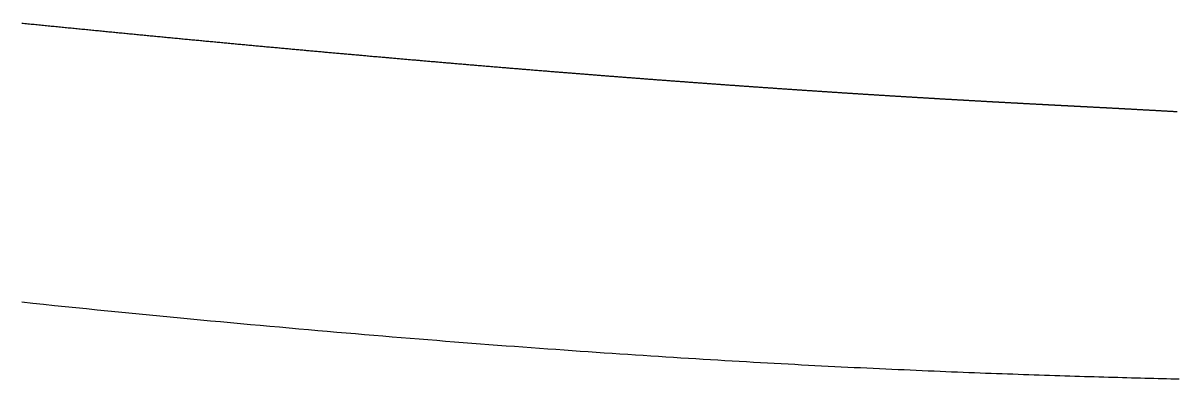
# Model space of a CAD drawing. Header units: millimetres. Extents: x 18 to 260, y 55 to 202.
# Drawn here: x 215.24 to 221.39, y 66.94 to 68.84 of the extents above; entities that cross this region are included whole.
import ezdxf

# ---------------------------------------------------------------- set-up
doc = ezdxf.new("R2010")
doc.units = ezdxf.units.MM
doc.header["$LTSCALE"] = 10.405138
doc.layers.add('Copa2_E', color=2, linetype='CONTINUOUS')
doc.layers.add('Copa2_I', color=90, linetype='CONTINUOUS')

msp = doc.modelspace()

# ---------------------------------------------------------------- linework, layer by layer
at = {"layer": 'Copa2_E'}
msp.add_polyline3d([(215.228, 68.8361, 10.8221), (215.2364, 68.8353, 10.8155), (215.2447, 68.8345, 10.8089), (215.253, 68.8336, 10.8024), (215.2614, 68.8328, 10.7958), (215.2697, 68.832, 10.7892), (215.278, 68.8311, 10.7826), (215.2863, 68.8303, 10.776), (215.2946, 68.8295, 10.7695), (215.3029, 68.8286, 10.7629), (215.3112, 68.8278, 10.7564), (215.3195, 68.827, 10.7498), (215.3277, 68.8262, 10.7433), (215.336, 68.8253, 10.7368), (215.3442, 68.8245, 10.7302), (215.3525, 68.8237, 10.7237), (215.3607, 68.8229, 10.7172), (215.369, 68.822, 10.7107), (215.3772, 68.8212, 10.7042), (215.3854, 68.8204, 10.6977), (215.3936, 68.8196, 10.6912), (215.4018, 68.8188, 10.6847), (215.41, 68.818, 10.6782), (215.4182, 68.8172, 10.6717), (215.4264, 68.8163, 10.6653), (215.4346, 68.8155, 10.6588), (215.4428, 68.8147, 10.6524), (215.4509, 68.8139, 10.6459), (215.4591, 68.8131, 10.6395), (215.4673, 68.8123, 10.633), (215.4754, 68.8115, 10.6266), (215.4835, 68.8107, 10.6202), (215.4917, 68.8099, 10.6137), (215.4998, 68.8091, 10.6073), (215.5079, 68.8083, 10.6009), (215.516, 68.8075, 10.5945), (215.5241, 68.8067, 10.5881), (215.5322, 68.8059, 10.5817), (215.5403, 68.8051, 10.5753), (215.5484, 68.8043, 10.5689), (215.5565, 68.8035, 10.5626), (215.5645, 68.8027, 10.5562), (215.5726, 68.8019, 10.5498), (215.5807, 68.8011, 10.5435), (215.5887, 68.8003, 10.5371), (215.5967, 68.7995, 10.5308), (215.6048, 68.7987, 10.5244), (215.6128, 68.798, 10.5181), (215.6208, 68.7972, 10.5118), (215.6288, 68.7964, 10.5054), (215.6368, 68.7956, 10.4991), (215.6448, 68.7948, 10.4928), (215.6528, 68.794, 10.4865), (215.6608, 68.7933, 10.4802), (215.6688, 68.7925, 10.4739), (215.6768, 68.7917, 10.4676), (215.6847, 68.7909, 10.4613), (215.6927, 68.7901, 10.455), (215.7006, 68.7894, 10.4488), (215.7086, 68.7886, 10.4425), (215.7165, 68.7878, 10.4362), (215.7245, 68.787, 10.43), (215.7324, 68.7863, 10.4237), (215.7403, 68.7855, 10.4175), (215.7482, 68.7847, 10.4113), (215.7561, 68.784, 10.405), (215.764, 68.7832, 10.3988), (215.7719, 68.7824, 10.3926), (215.7798, 68.7817, 10.3864), (215.7876, 68.7809, 10.3802), (215.7955, 68.7801, 10.374), (215.8034, 68.7794, 10.3678), (215.8112, 68.7786, 10.3616), (215.8191, 68.7778, 10.3554), (215.8269, 68.7771, 10.3492), (215.8348, 68.7763, 10.343), (215.8426, 68.7756, 10.3368), (215.8504, 68.7748, 10.3307), (215.8582, 68.7741, 10.3245), (215.866, 68.7733, 10.3184), (215.8738, 68.7726, 10.3122), (215.8816, 68.7718, 10.3061), (215.8894, 68.771, 10.3), (215.8972, 68.7703, 10.2938), (215.905, 68.7695, 10.2877), (215.9127, 68.7688, 10.2816), (215.9205, 68.7681, 10.2755), (215.9282, 68.7673, 10.2694), (215.936, 68.7666, 10.2633), (215.9437, 68.7658, 10.2572), (215.9515, 68.7651, 10.2511), (215.9592, 68.7643, 10.245), (215.9669, 68.7636, 10.2389), (215.9746, 68.7628, 10.2328), (215.9823, 68.7621, 10.2268), (215.99, 68.7614, 10.2207), (215.9977, 68.7606, 10.2146), (216.0054, 68.7599, 10.2086), (216.0131, 68.7592, 10.2026), (216.0207, 68.7584, 10.1965), (216.0284, 68.7577, 10.1905), (216.0361, 68.757, 10.1845), (216.0437, 68.7562, 10.1784), (216.0514, 68.7555, 10.1724), (216.059, 68.7548, 10.1664), (216.0666, 68.754, 10.1604), (216.0742, 68.7533, 10.1544), (216.0819, 68.7526, 10.1484), (216.0895, 68.7519, 10.1424), (216.0971, 68.7511, 10.1364), (216.1047, 68.7504, 10.1304), (216.1123, 68.7497, 10.1245), (216.1199, 68.749, 10.1185), (216.1274, 68.7483, 10.1125), (216.135, 68.7475, 10.1066), (216.1426, 68.7468, 10.1006), (216.1501, 68.7461, 10.0947), (216.1577, 68.7454, 10.0888), (216.1652, 68.7447, 10.0828), (216.1727, 68.744, 10.0769), (216.1803, 68.7432, 10.071), (216.1878, 68.7425, 10.0651), (216.1953, 68.7418, 10.0592), (216.2028, 68.7411, 10.0532), (216.2103, 68.7404, 10.0473), (216.2178, 68.7397, 10.0415), (216.2253, 68.739, 10.0356), (216.2328, 68.7383, 10.0297), (216.2403, 68.7376, 10.0238), (216.2477, 68.7369, 10.0179), (216.2552, 68.7362, 10.0121), (216.2627, 68.7355, 10.0062), (216.2701, 68.7348, 10.0003), (216.2776, 68.7341, 9.9945), (216.285, 68.7334, 9.9887), (216.2924, 68.7327, 9.9828), (216.2998, 68.732, 9.977), (216.3073, 68.7313, 9.9712), (216.3147, 68.7306, 9.9653), (216.3221, 68.7299, 9.9595), (216.3295, 68.7292, 9.9537), (216.3369, 68.7285, 9.9479), (216.3442, 68.7278, 9.9421), (216.3516, 68.7271, 9.9363), (216.359, 68.7264, 9.9305), (216.3664, 68.7257, 9.9247), (216.3737, 68.725, 9.9189), (216.3811, 68.7244, 9.9132), (216.3884, 68.7237, 9.9074), (216.3957, 68.723, 9.9016), (216.4031, 68.7223, 9.8959), (216.4104, 68.7216, 9.8901), (216.4177, 68.7209, 9.8844), (216.425, 68.7203, 9.8787), (216.4323, 68.7196, 9.8729), (216.4396, 68.7189, 9.8672), (216.4469, 68.7182, 9.8615), (216.4542, 68.7175, 9.8557), (216.4615, 68.7169, 9.85), (216.4688, 68.7162, 9.8443), (216.476, 68.7155, 9.8386), (216.4833, 68.7148, 9.8329), (216.4905, 68.7142, 9.8272), (216.4978, 68.7135, 9.8215), (216.505, 68.7128, 9.8159), (216.5122, 68.7122, 9.8102), (216.5195, 68.7115, 9.8045), (216.5267, 68.7108, 9.7989), (216.5339, 68.7102, 9.7932), (216.5411, 68.7095, 9.7875), (216.5483, 68.7088, 9.7819), (216.5555, 68.7082, 9.7763), (216.5627, 68.7075, 9.7706), (216.5699, 68.7068, 9.765), (216.577, 68.7062, 9.7594), (216.5842, 68.7055, 9.7537), (216.5914, 68.7049, 9.7481), (216.5985, 68.7042, 9.7425), (216.6057, 68.7035, 9.7369), (216.6128, 68.7029, 9.7313), (216.6199, 68.7022, 9.7257), (216.6271, 68.7016, 9.7201), (216.6342, 68.7009, 9.7146), (216.6413, 68.7003, 9.709), (216.6484, 68.6996, 9.7034), (216.6555, 68.699, 9.6978), (216.6626, 68.6983, 9.6923), (216.6697, 68.6977, 9.6867), (216.6768, 68.697, 9.6812), (216.6839, 68.6964, 9.6756), (216.6909, 68.6957, 9.6701), (216.698, 68.6951, 9.6645), (216.705, 68.6944, 9.659), (216.7121, 68.6938, 9.6535), (216.7191, 68.6932, 9.648), (216.7262, 68.6925, 9.6425), (216.7332, 68.6919, 9.637), (216.7402, 68.6912, 9.6315), (216.7472, 68.6906, 9.626), (216.7542, 68.69, 9.6205), (216.7613, 68.6893, 9.615), (216.7683, 68.6887, 9.6095), (216.7752, 68.688, 9.604), (216.7822, 68.6874, 9.5986), (216.7892, 68.6868, 9.5931), (216.7962, 68.6861, 9.5876), (216.8031, 68.6855, 9.5822), (216.8101, 68.6849, 9.5767), (216.8171, 68.6843, 9.5713), (216.824, 68.6836, 9.5658), (216.8309, 68.683, 9.5604), (216.8379, 68.6824, 9.555), (216.8448, 68.6817, 9.5496), (216.8517, 68.6811, 9.5441), (216.8586, 68.6805, 9.5387), (216.8655, 68.6799, 9.5333), (216.8724, 68.6793, 9.5279), (216.8793, 68.6786, 9.5225), (216.8862, 68.678, 9.5171), (216.8931, 68.6774, 9.5117), (216.9, 68.6768, 9.5064), (216.9069, 68.6762, 9.501), (216.9137, 68.6755, 9.4956), (216.9206, 68.6749, 9.4903), (216.9274, 68.6743, 9.4849), (216.9343, 68.6737, 9.4795), (216.9411, 68.6731, 9.4742), (216.9479, 68.6725, 9.4689), (216.9548, 68.6719, 9.4635), (216.9616, 68.6713, 9.4582), (216.9684, 68.6706, 9.4529), (216.9752, 68.67, 9.4475), (216.982, 68.6694, 9.4422), (216.9888, 68.6688, 9.4369), (216.9956, 68.6682, 9.4316), (217.0024, 68.6676, 9.4263), (217.0091, 68.667, 9.421), (217.0159, 68.6664, 9.4157), (217.0227, 68.6658, 9.4104), (217.0294, 68.6652, 9.4051), (217.0362, 68.6646, 9.3999), (217.0429, 68.664, 9.3946), (217.0497, 68.6634, 9.3893), (217.0564, 68.6628, 9.3841), (217.0631, 68.6622, 9.3788), (217.0698, 68.6616, 9.3736), (217.0765, 68.661, 9.3683), (217.0832, 68.6604, 9.3631), (217.0899, 68.6598, 9.3578), (217.0966, 68.6592, 9.3526), (217.1033, 68.6586, 9.3474), (217.11, 68.6581, 9.3422), (217.1167, 68.6575, 9.337), (217.1233, 68.6569, 9.3318), (217.13, 68.6563, 9.3266), (217.1367, 68.6557, 9.3214), (217.1433, 68.6551, 9.3162), (217.1499, 68.6545, 9.311), (217.1566, 68.6539, 9.3058), (217.1632, 68.6534, 9.3006), (217.1698, 68.6528, 9.2954), (217.1764, 68.6522, 9.2903), (217.1831, 68.6516, 9.2851), (217.1897, 68.651, 9.28), (217.1963, 68.6505, 9.2748), (217.2029, 68.6499, 9.2697), (217.2094, 68.6493, 9.2645), (217.216, 68.6487, 9.2594), (217.2226, 68.6482, 9.2543), (217.2292, 68.6476, 9.2491), (217.2357, 68.647, 9.244), (217.2423, 68.6464, 9.2389), (217.2488, 68.6459, 9.2338), (217.2554, 68.6453, 9.2287), (217.2619, 68.6447, 9.2236), (217.2684, 68.6441, 9.2185), (217.2749, 68.6436, 9.2134), (217.2815, 68.643, 9.2083), (217.288, 68.6424, 9.2032), (217.2945, 68.6419, 9.1982), (217.301, 68.6413, 9.1931), (217.3075, 68.6408, 9.188), (217.314, 68.6402, 9.183), (217.3204, 68.6396, 9.1779), (217.3269, 68.6391, 9.1729), (217.3334, 68.6385, 9.1678), (217.3398, 68.6379, 9.1628), (217.3463, 68.6374, 9.1578), (217.3527, 68.6368, 9.1527), (217.3592, 68.6363, 9.1477), (217.3656, 68.6357, 9.1427), (217.3721, 68.6352, 9.1377), (217.3785, 68.6346, 9.1327), (217.3849, 68.634, 9.1277), (217.3913, 68.6335, 9.1227), (217.3977, 68.6329, 9.1177), (217.4041, 68.6324, 9.1127), (217.4105, 68.6318, 9.1077), (217.4169, 68.6313, 9.1027), (217.4233, 68.6307, 9.0978), (217.4297, 68.6302, 9.0928), (217.436, 68.6296, 9.0878), (217.4424, 68.6291, 9.0829), (217.4487, 68.6286, 9.0779), (217.4551, 68.628, 9.073), (217.4614, 68.6275, 9.068), (217.4678, 68.6269, 9.0631), (217.4741, 68.6264, 9.0582), (217.4804, 68.6258, 9.0532), (217.4868, 68.6253, 9.0483), (217.4931, 68.6248, 9.0434), (217.4994, 68.6242, 9.0385), (217.5057, 68.6237, 9.0336), (217.512, 68.6231, 9.0287), (217.5183, 68.6226, 9.0238), (217.5245, 68.6221, 9.0189), (217.5308, 68.6215, 9.014), (217.5371, 68.621, 9.0091), (217.5434, 68.6205, 9.0042), (217.5496, 68.6199, 8.9994), (217.5559, 68.6194, 8.9945), (217.5621, 68.6189, 8.9896), (217.5684, 68.6183, 8.9848), (217.5746, 68.6178, 8.9799), (217.5808, 68.6173, 8.9751), (217.587, 68.6168, 8.9702), (217.5933, 68.6162, 8.9654), (217.5995, 68.6157, 8.9606), (217.6057, 68.6152, 8.9557), (217.6119, 68.6147, 8.9509), (217.6181, 68.6141, 8.9461), (217.6243, 68.6136, 8.9413), (217.6304, 68.6131, 8.9365), (217.6366, 68.6126, 8.9317), (217.6428, 68.6121, 8.9269), (217.6489, 68.6115, 8.9221), (217.6551, 68.611, 8.9173), (217.6612, 68.6105, 8.9125), (217.6674, 68.61, 8.9077), (217.6735, 68.6095, 8.903), (217.6797, 68.609, 8.8982), (217.6858, 68.6084, 8.8934), (217.6919, 68.6079, 8.8887), (217.698, 68.6074, 8.8839), (217.7041, 68.6069, 8.8792), (217.7102, 68.6064, 8.8744), (217.7163, 68.6059, 8.8697), (217.7224, 68.6054, 8.865), (217.7285, 68.6049, 8.8602), (217.7346, 68.6044, 8.8555), (217.7406, 68.6038, 8.8508), (217.7467, 68.6033, 8.8461), (217.7528, 68.6028, 8.8414), (217.7588, 68.6023, 8.8367), (217.7649, 68.6018, 8.832), (217.7709, 68.6013, 8.8273), (217.777, 68.6008, 8.8226), (217.783, 68.6003, 8.8179), (217.789, 68.5998, 8.8132), (217.795, 68.5993, 8.8085), (217.801, 68.5988, 8.8039), (217.807, 68.5983, 8.7992), (217.813, 68.5978, 8.7945), (217.819, 68.5973, 8.7899), (217.825, 68.5968, 8.7852), (217.831, 68.5963, 8.7806), (217.837, 68.5958, 8.776), (217.843, 68.5954, 8.7713), (217.8489, 68.5949, 8.7667), (217.8549, 68.5944, 8.7621), (217.8608, 68.5939, 8.7574), (217.8668, 68.5934, 8.7528), (217.8727, 68.5929, 8.7482), (217.8787, 68.5924, 8.7436), (217.8846, 68.5919, 8.739), (217.8905, 68.5914, 8.7344), (217.8964, 68.591, 8.7298), (217.9023, 68.5905, 8.7252), (217.9082, 68.59, 8.7207), (217.9141, 68.5895, 8.7161), (217.92, 68.589, 8.7115), (217.9259, 68.5885, 8.7069), (217.9318, 68.5881, 8.7024), (217.9377, 68.5876, 8.6978), (217.9436, 68.5871, 8.6933), (217.9494, 68.5866, 8.6887), (217.9553, 68.5861, 8.6842), (217.9611, 68.5857, 8.6796), (217.967, 68.5852, 8.6751), (217.9728, 68.5847, 8.6706), (217.9787, 68.5842, 8.666), (217.9845, 68.5838, 8.6615), (217.9903, 68.5833, 8.657), (217.9961, 68.5828, 8.6525), (218.0019, 68.5823, 8.648), (218.0077, 68.5819, 8.6435), (218.0135, 68.5814, 8.639), (218.0193, 68.5809, 8.6345), (218.0251, 68.5805, 8.63), (218.0309, 68.58, 8.6255), (218.0367, 68.5795, 8.6211), (218.0425, 68.5791, 8.6166), (218.0482, 68.5786, 8.6121), (218.054, 68.5781, 8.6077), (218.0597, 68.5777, 8.6032), (218.0655, 68.5772, 8.5987), (218.0712, 68.5767, 8.5943), (218.077, 68.5763, 8.5898), (218.0827, 68.5758, 8.5854), (218.0884, 68.5753, 8.581), (218.0941, 68.5749, 8.5765), (218.0999, 68.5744, 8.5721), (218.1056, 68.574, 8.5677), (218.1113, 68.5735, 8.5633), (218.117, 68.5731, 8.5589), (218.1226, 68.5726, 8.5545), (218.1283, 68.5721, 8.5501), (218.134, 68.5717, 8.5457), (218.1397, 68.5712, 8.5413), (218.1453, 68.5708, 8.5369), (218.151, 68.5703, 8.5325), (218.1567, 68.5699, 8.5281), (218.1623, 68.5694, 8.5238), (218.168, 68.569, 8.5194), (218.1736, 68.5685, 8.515), (218.1792, 68.5681, 8.5107), (218.1849, 68.5676, 8.5063), (218.1905, 68.5672, 8.502), (218.1961, 68.5667, 8.4976), (218.2017, 68.5663, 8.4933), (218.2073, 68.5658, 8.4889), (218.2129, 68.5654, 8.4846), (218.2185, 68.565, 8.4803), (218.2241, 68.5645, 8.476), (218.2297, 68.5641, 8.4716), (218.2352, 68.5636, 8.4673), (218.2408, 68.5632, 8.463), (218.2464, 68.5627, 8.4587), (218.2519, 68.5623, 8.4544), (218.2575, 68.5619, 8.4501), (218.263, 68.5614, 8.4458), (218.2686, 68.561, 8.4416), (218.2741, 68.5606, 8.4373), (218.2796, 68.5601, 8.433), (218.2851, 68.5597, 8.4287), (218.2907, 68.5593, 8.4245), (218.2962, 68.5588, 8.4202), (218.3017, 68.5584, 8.416), (218.3072, 68.558, 8.4117), (218.3127, 68.5575, 8.4075), (218.3182, 68.5571, 8.4032), (218.3236, 68.5567, 8.399), (218.3291, 68.5562, 8.3947), (218.3346, 68.5558, 8.3905), (218.3401, 68.5554, 8.3863), (218.3455, 68.555, 8.3821), (218.351, 68.5545, 8.3779), (218.3564, 68.5541, 8.3736), (218.3619, 68.5537, 8.3694), (218.3673, 68.5533, 8.3652), (218.3727, 68.5528, 8.361), (218.3782, 68.5524, 8.3569), (218.3836, 68.552, 8.3527), (218.389, 68.5516, 8.3485), (218.3944, 68.5512, 8.3443), (218.3998, 68.5507, 8.3401), (218.4052, 68.5503, 8.336), (218.4106, 68.5499, 8.3318), (218.416, 68.5495, 8.3276), (218.4214, 68.5491, 8.3235), (218.4268, 68.5486, 8.3193), (218.4321, 68.5482, 8.3152), (218.4375, 68.5478, 8.311), (218.4429, 68.5474, 8.3069), (218.4482, 68.547, 8.3028), (218.4536, 68.5466, 8.2986), (218.4589, 68.5462, 8.2945), (218.4642, 68.5458, 8.2904), (218.4696, 68.5453, 8.2863), (218.4749, 68.5449, 8.2822), (218.4802, 68.5445, 8.2781), (218.4855, 68.5441, 8.274), (218.4908, 68.5437, 8.2699), (218.4961, 68.5433, 8.2658), (218.5014, 68.5429, 8.2617), (218.5067, 68.5425, 8.2576), (218.512, 68.5421, 8.2535), (218.5173, 68.5417, 8.2495), (218.5226, 68.5413, 8.2454), (218.5279, 68.5409, 8.2413), (218.5331, 68.5405, 8.2373), (218.5384, 68.5401, 8.2332), (218.5436, 68.5397, 8.2292), (218.5489, 68.5393, 8.2251), (218.5541, 68.5389, 8.2211), (218.5594, 68.5385, 8.217), (218.5646, 68.5381, 8.213), (218.5698, 68.5377, 8.209), (218.575, 68.5373, 8.205), (218.5803, 68.5369, 8.2009), (218.5855, 68.5365, 8.1969), (218.5907, 68.5361, 8.1929), (218.5959, 68.5357, 8.1889), (218.6011, 68.5353, 8.1849), (218.6062, 68.5349, 8.1809), (218.6114, 68.5345, 8.1769), (218.6166, 68.5341, 8.1729), (218.6218, 68.5337, 8.1689), (218.6269, 68.5334, 8.165), (218.6321, 68.533, 8.161), (218.6373, 68.5326, 8.157), (218.6424, 68.5322, 8.153), (218.6475, 68.5318, 8.1491), (218.6527, 68.5314, 8.1451), (218.6578, 68.531, 8.1412), (218.6629, 68.5307, 8.1372), (218.6681, 68.5303, 8.1333), (218.6732, 68.5299, 8.1293), (218.6783, 68.5295, 8.1254), (218.6834, 68.5291, 8.1215), (218.6885, 68.5287, 8.1176), (218.6936, 68.5284, 8.1136), (218.6987, 68.528, 8.1097), (218.7038, 68.5276, 8.1058), (218.7088, 68.5272, 8.1019), (218.7139, 68.5268, 8.098), (218.719, 68.5265, 8.0941), (218.724, 68.5261, 8.0902), (218.7291, 68.5257, 8.0863), (218.7341, 68.5253, 8.0824), (218.7392, 68.525, 8.0785), (218.7442, 68.5246, 8.0747), (218.7493, 68.5242, 8.0708), (218.7543, 68.5238, 8.0669), (218.7593, 68.5235, 8.063), (218.7643, 68.5231, 8.0592), (218.7694, 68.5227, 8.0553), (218.7744, 68.5224, 8.0515), (218.7794, 68.522, 8.0476), (218.7844, 68.5216, 8.0438), (218.7893, 68.5212, 8.04), (218.7943, 68.5209, 8.0361), (218.7993, 68.5205, 8.0323), (218.8043, 68.5201, 8.0285), (218.8093, 68.5198, 8.0246), (218.8142, 68.5194, 8.0208), (218.8192, 68.5191, 8.017), (218.8241, 68.5187, 8.0132), (218.8291, 68.5183, 8.0094), (218.834, 68.518, 8.0056), (218.839, 68.5176, 8.0018), (218.8439, 68.5172, 7.998), (218.8488, 68.5169, 7.9942), (218.8537, 68.5165, 7.9905), (218.8587, 68.5162, 7.9867), (218.8636, 68.5158, 7.9829), (218.8685, 68.5154, 7.9791), (218.8734, 68.5151, 7.9754), (218.8783, 68.5147, 7.9716), (218.8832, 68.5144, 7.9678), (218.888, 68.514, 7.9641), (218.8929, 68.5137, 7.9604), (218.8978, 68.5133, 7.9566), (218.9027, 68.513, 7.9529), (218.9075, 68.5126, 7.9491), (218.9124, 68.5123, 7.9454), (218.9172, 68.5119, 7.9417), (218.9221, 68.5116, 7.938), (218.9269, 68.5112, 7.9342), (218.9318, 68.5109, 7.9305), (218.9366, 68.5105, 7.9268), (218.9414, 68.5102, 7.9231), (218.9462, 68.5098, 7.9194), (218.951, 68.5095, 7.9157), (218.9559, 68.5091, 7.912), (218.9607, 68.5088, 7.9083), (218.9655, 68.5084, 7.9047), (218.9703, 68.5081, 7.901), (218.975, 68.5077, 7.8973), (218.9798, 68.5074, 7.8936), (218.9846, 68.507, 7.89), (218.9894, 68.5067, 7.8863), (218.9941, 68.5064, 7.8826), (218.9989, 68.506, 7.879), (219.0037, 68.5057, 7.8753), (219.0084, 68.5053, 7.8717), (219.0132, 68.505, 7.8681), (219.0179, 68.5047, 7.8644), (219.0226, 68.5043, 7.8608), (219.0274, 68.504, 7.8572), (219.0321, 68.5037, 7.8535), (219.0368, 68.5033, 7.8499), (219.0415, 68.503, 7.8463), (219.0462, 68.5027, 7.8427), (219.0509, 68.5023, 7.8391), (219.0556, 68.502, 7.8355), (219.0603, 68.5017, 7.8319), (219.065, 68.5013, 7.8283), (219.0697, 68.501, 7.8247), (219.0744, 68.5007, 7.8211), (219.0791, 68.5003, 7.8175), (219.0837, 68.5, 7.814), (219.0884, 68.4997, 7.8104), (219.093, 68.4993, 7.8068), (219.0977, 68.499, 7.8032), (219.1023, 68.4987, 7.7997), (219.107, 68.4984, 7.7961), (219.1116, 68.498, 7.7926), (219.1163, 68.4977, 7.789), (219.1209, 68.4974, 7.7855), (219.1255, 68.4971, 7.7819), (219.1301, 68.4967, 7.7784), (219.1347, 68.4964, 7.7749), (219.1393, 68.4961, 7.7713), (219.1439, 68.4958, 7.7678), (219.1485, 68.4954, 7.7643), (219.1531, 68.4951, 7.7608), (219.1577, 68.4948, 7.7573), (219.1623, 68.4945, 7.7538), (219.1669, 68.4942, 7.7503), (219.1714, 68.4938, 7.7468), (219.176, 68.4935, 7.7433), (219.1806, 68.4932, 7.7398), (219.1851, 68.4929, 7.7363), (219.1897, 68.4926, 7.7328), (219.1942, 68.4923, 7.7293), (219.1987, 68.4919, 7.7259), (219.2033, 68.4916, 7.7224), (219.2078, 68.4913, 7.7189), (219.2123, 68.491, 7.7155), (219.2168, 68.4907, 7.712), (219.2214, 68.4904, 7.7086), (219.2259, 68.4901, 7.7051), (219.2304, 68.4898, 7.7017), (219.2349, 68.4894, 7.6982), (219.2394, 68.4891, 7.6948), (219.2438, 68.4888, 7.6914), (219.2483, 68.4885, 7.6879), (219.2528, 68.4882, 7.6845), (219.2573, 68.4879, 7.6811), (219.2617, 68.4876, 7.6777), (219.2662, 68.4873, 7.6743), (219.2707, 68.487, 7.6708), (219.2751, 68.4867, 7.6674), (219.2796, 68.4864, 7.664), (219.284, 68.4861, 7.6606), (219.2884, 68.4858, 7.6573), (219.2929, 68.4855, 7.6539), (219.2973, 68.4852, 7.6505), (219.3017, 68.4849, 7.6471), (219.3061, 68.4846, 7.6437), (219.3105, 68.4843, 7.6404), (219.315, 68.484, 7.637), (219.3194, 68.4837, 7.6336), (219.3237, 68.4834, 7.6303), (219.3281, 68.4831, 7.6269), (219.3325, 68.4828, 7.6236), (219.3369, 68.4825, 7.6202), (219.3413, 68.4822, 7.6169), (219.3457, 68.4819, 7.6135), (219.35, 68.4816, 7.6102), (219.3544, 68.4813, 7.6069), (219.3587, 68.481, 7.6035), (219.3631, 68.4807, 7.6002), (219.3674, 68.4804, 7.5969), (219.3718, 68.4801, 7.5936), (219.3761, 68.4798, 7.5903), (219.3804, 68.4795, 7.587), (219.3848, 68.4792, 7.5836), (219.3891, 68.4789, 7.5803), (219.3934, 68.4787, 7.5771), (219.3977, 68.4784, 7.5738), (219.402, 68.4781, 7.5705), (219.4063, 68.4778, 7.5672), (219.4106, 68.4775, 7.5639), (219.4149, 68.4772, 7.5606), (219.4192, 68.4769, 7.5574), (219.4235, 68.4766, 7.5541), (219.4278, 68.4764, 7.5508), (219.432, 68.4761, 7.5476), (219.4363, 68.4758, 7.5443), (219.4406, 68.4755, 7.5411), (219.4448, 68.4752, 7.5378), (219.4491, 68.4749, 7.5346), (219.4533, 68.4747, 7.5313), (219.4575, 68.4744, 7.5281), (219.4618, 68.4741, 7.5249), (219.466, 68.4738, 7.5216), (219.4702, 68.4735, 7.5184), (219.4745, 68.4732, 7.5152), (219.4787, 68.473, 7.512), (219.4829, 68.4727, 7.5088), (219.4871, 68.4724, 7.5056), (219.4913, 68.4721, 7.5024), (219.4955, 68.4719, 7.4992), (219.4997, 68.4716, 7.496), (219.5039, 68.4713, 7.4928), (219.5081, 68.471, 7.4896), (219.5122, 68.4708, 7.4864), (219.5164, 68.4705, 7.4832), (219.5206, 68.4702, 7.48), (219.5247, 68.4699, 7.4769), (219.5289, 68.4697, 7.4737), (219.533, 68.4694, 7.4705), (219.5372, 68.4691, 7.4674), (219.5413, 68.4688, 7.4642), (219.5455, 68.4686, 7.4611), (219.5496, 68.4683, 7.4579), (219.5537, 68.468, 7.4548), (219.5579, 68.4678, 7.4516), (219.562, 68.4675, 7.4485), (219.5661, 68.4672, 7.4453), (219.5702, 68.467, 7.4422), (219.5743, 68.4667, 7.4391), (219.5784, 68.4664, 7.436), (219.5825, 68.4662, 7.4328), (219.5866, 68.4659, 7.4297), (219.5907, 68.4656, 7.4266), (219.5948, 68.4654, 7.4235), (219.5988, 68.4651, 7.4204), (219.6029, 68.4648, 7.4173), (219.607, 68.4646, 7.4142), (219.611, 68.4643, 7.4111), (219.6151, 68.4641, 7.408), (219.6191, 68.4638, 7.4049), (219.6232, 68.4635, 7.4019), (219.6272, 68.4633, 7.3988), (219.6313, 68.463, 7.3957), (219.6353, 68.4627, 7.3927), (219.6393, 68.4625, 7.3896), (219.6433, 68.4622, 7.3865), (219.6474, 68.462, 7.3835), (219.6514, 68.4617, 7.3804), (219.6554, 68.4615, 7.3774), (219.6594, 68.4612, 7.3743), (219.6634, 68.4609, 7.3713), (219.6674, 68.4607, 7.3682), (219.6714, 68.4604, 7.3652), (219.6753, 68.4602, 7.3622), (219.6793, 68.4599, 7.3591), (219.6833, 68.4597, 7.3561), (219.6873, 68.4594, 7.3531), (219.6912, 68.4592, 7.3501), (219.6952, 68.4589, 7.3471), (219.6991, 68.4587, 7.3441), (219.7031, 68.4584, 7.3411), (219.707, 68.4582, 7.3381), (219.711, 68.4579, 7.3351), (219.7149, 68.4577, 7.3321), (219.7188, 68.4574, 7.3291), (219.7228, 68.4572, 7.3261), (219.7267, 68.4569, 7.3231), (219.7306, 68.4567, 7.3201), (219.7345, 68.4564, 7.3172), (219.7384, 68.4562, 7.3142), (219.7423, 68.4559, 7.3112), (219.7462, 68.4557, 7.3083), (219.7501, 68.4554, 7.3053), (219.754, 68.4552, 7.3024), (219.7579, 68.455, 7.2994), (219.7618, 68.4547, 7.2965), (219.7656, 68.4545, 7.2935), (219.7695, 68.4542, 7.2906), (219.7734, 68.454, 7.2876), (219.7772, 68.4537, 7.2847), (219.7811, 68.4535, 7.2818), (219.7849, 68.4533, 7.2788), (219.7888, 68.453, 7.2759), (219.7926, 68.4528, 7.273), (219.7965, 68.4525, 7.2701), (219.8003, 68.4523, 7.2672), (219.8041, 68.4521, 7.2643), (219.808, 68.4518, 7.2614), (219.8118, 68.4516, 7.2585), (219.8156, 68.4513, 7.2556), (219.8194, 68.4511, 7.2527), (219.8232, 68.4509, 7.2498), (219.827, 68.4506, 7.2469), (219.8308, 68.4504, 7.244), (219.8346, 68.4502, 7.2412), (219.8384, 68.4499, 7.2383), (219.8422, 68.4497, 7.2354), (219.8459, 68.4495, 7.2325), (219.8497, 68.4492, 7.2297), (219.8535, 68.449, 7.2268), (219.8572, 68.4488, 7.224), (219.861, 68.4485, 7.2211), (219.8647, 68.4483, 7.2183), (219.8685, 68.4481, 7.2154), (219.8722, 68.4478, 7.2126), (219.876, 68.4476, 7.2097), (219.8797, 68.4474, 7.2069), (219.8834, 68.4472, 7.2041), (219.8872, 68.4469, 7.2013), (219.8909, 68.4467, 7.1984), (219.8946, 68.4465, 7.1956), (219.8983, 68.4462, 7.1928), (219.902, 68.446, 7.19), (219.9057, 68.4458, 7.1872), (219.9094, 68.4456, 7.1844), (219.9131, 68.4453, 7.1816), (219.9168, 68.4451, 7.1788), (219.9205, 68.4449, 7.176), (219.9242, 68.4447, 7.1732), (219.9278, 68.4444, 7.1704), (219.9315, 68.4442, 7.1676), (219.9352, 68.444, 7.1648), (219.9388, 68.4438, 7.1621), (219.9425, 68.4436, 7.1593), (219.9461, 68.4433, 7.1565), (219.9498, 68.4431, 7.1538), (219.9534, 68.4429, 7.151), (219.9571, 68.4427, 7.1482), (219.9607, 68.4425, 7.1455), (219.9643, 68.4422, 7.1427), (219.968, 68.442, 7.14), (219.9716, 68.4418, 7.1372), (219.9752, 68.4416, 7.1345), (219.9788, 68.4414, 7.1318), (219.9824, 68.4411, 7.129), (219.986, 68.4409, 7.1263), (219.9896, 68.4407, 7.1236), (219.9932, 68.4405, 7.1209), (219.9968, 68.4403, 7.1181), (220.0004, 68.4401, 7.1154), (220.0039, 68.4399, 7.1127), (220.0075, 68.4396, 7.11), (220.0111, 68.4394, 7.1073), (220.0147, 68.4392, 7.1046), (220.0182, 68.439, 7.1019), (220.0218, 68.4388, 7.0992), (220.0253, 68.4386, 7.0965), (220.0289, 68.4384, 7.0938), (220.0324, 68.4382, 7.0912), (220.036, 68.4379, 7.0885), (220.0395, 68.4377, 7.0858), (220.043, 68.4375, 7.0831), (220.0465, 68.4373, 7.0805), (220.0501, 68.4371, 7.0778), (220.0536, 68.4369, 7.0751), (220.0571, 68.4367, 7.0725), (220.0606, 68.4365, 7.0698), (220.0641, 68.4363, 7.0672), (220.0676, 68.4361, 7.0645), (220.0711, 68.4359, 7.0619), (220.0746, 68.4357, 7.0592), (220.0781, 68.4354, 7.0566), (220.0816, 68.4352, 7.054), (220.085, 68.435, 7.0513), (220.0885, 68.4348, 7.0487), (220.092, 68.4346, 7.0461), (220.0954, 68.4344, 7.0435), (220.0989, 68.4342, 7.0408), (220.1023, 68.434, 7.0382), (220.1058, 68.4338, 7.0356), (220.1092, 68.4336, 7.033), (220.1127, 68.4334, 7.0304), (220.1161, 68.4332, 7.0278), (220.1195, 68.433, 7.0252), (220.123, 68.4328, 7.0226), (220.1264, 68.4326, 7.02), (220.1298, 68.4324, 7.0175), (220.1332, 68.4322, 7.0149), (220.1366, 68.432, 7.0123), (220.14, 68.4318, 7.0097), (220.1434, 68.4316, 7.0072), (220.1468, 68.4314, 7.0046), (220.1502, 68.4312, 7.002), (220.1536, 68.431, 6.9995), (220.157, 68.4308, 6.9969), (220.1604, 68.4306, 6.9943), (220.1638, 68.4304, 6.9918), (220.1671, 68.4302, 6.9892), (220.1705, 68.43, 6.9867), (220.1739, 68.4299, 6.9842), (220.1772, 68.4297, 6.9816), (220.1806, 68.4295, 6.9791), (220.1839, 68.4293, 6.9766), (220.1873, 68.4291, 6.974), (220.1906, 68.4289, 6.9715), (220.1939, 68.4287, 6.969), (220.1973, 68.4285, 6.9665), (220.2006, 68.4283, 6.964), (220.2039, 68.4281, 6.9614), (220.2072, 68.4279, 6.9589), (220.2106, 68.4277, 6.9564), (220.2139, 68.4275, 6.9539), (220.2172, 68.4274, 6.9514), (220.2205, 68.4272, 6.9489), (220.2238, 68.427, 6.9465), (220.2271, 68.4268, 6.944), (220.2303, 68.4266, 6.9415), (220.2336, 68.4264, 6.939), (220.2369, 68.4262, 6.9365), (220.2402, 68.426, 6.9341), (220.2435, 68.4259, 6.9316), (220.2467, 68.4257, 6.9291), (220.25, 68.4255, 6.9267), (220.2532, 68.4253, 6.9242), (220.2565, 68.4251, 6.9217), (220.2597, 68.4249, 6.9193), (220.263, 68.4247, 6.9168), (220.2662, 68.4246, 6.9144), (220.2695, 68.4244, 6.912), (220.2727, 68.4242, 6.9095), (220.2759, 68.424, 6.9071), (220.2791, 68.4238, 6.9046), (220.2824, 68.4236, 6.9022), (220.2856, 68.4235, 6.8998), (220.2888, 68.4233, 6.8974), (220.292, 68.4231, 6.8949), (220.2952, 68.4229, 6.8925), (220.2984, 68.4227, 6.8901), (220.3016, 68.4226, 6.8877), (220.3048, 68.4224, 6.8853), (220.308, 68.4222, 6.8829), (220.3112, 68.422, 6.8805), (220.3143, 68.4218, 6.8781), (220.3175, 68.4217, 6.8757), (220.3207, 68.4215, 6.8733), (220.3238, 68.4213, 6.8709), (220.327, 68.4211, 6.8685), (220.3301, 68.421, 6.8662), (220.3333, 68.4208, 6.8638), (220.3364, 68.4206, 6.8614), (220.3396, 68.4204, 6.859), (220.3427, 68.4202, 6.8567), (220.3459, 68.4201, 6.8543), (220.349, 68.4199, 6.8519), (220.3521, 68.4197, 6.8496), (220.3552, 68.4196, 6.8472), (220.3584, 68.4194, 6.8449), (220.3615, 68.4192, 6.8425), (220.3646, 68.419, 6.8402), (220.3677, 68.4189, 6.8379), (220.3708, 68.4187, 6.8355), (220.3739, 68.4185, 6.8332), (220.377, 68.4183, 6.8308), (220.3801, 68.4182, 6.8285), (220.3832, 68.418, 6.8262), (220.3862, 68.4178, 6.8239), (220.3893, 68.4177, 6.8216), (220.3924, 68.4175, 6.8192), (220.3955, 68.4173, 6.8169), (220.3985, 68.4171, 6.8146), (220.4016, 68.417, 6.8123), (220.4046, 68.4168, 6.81), (220.4077, 68.4166, 6.8077), (220.4107, 68.4165, 6.8054), (220.4138, 68.4163, 6.8031), (220.4168, 68.4161, 6.8008), (220.4199, 68.416, 6.7985), (220.4229, 68.4158, 6.7963), (220.4259, 68.4156, 6.794), (220.4289, 68.4155, 6.7917), (220.4319, 68.4153, 6.7894), (220.435, 68.4151, 6.7872), (220.438, 68.415, 6.7849), (220.441, 68.4148, 6.7826), (220.444, 68.4146, 6.7804), (220.447, 68.4145, 6.7781), (220.45, 68.4143, 6.7758), (220.453, 68.4142, 6.7736), (220.456, 68.414, 6.7713), (220.4589, 68.4138, 6.7691), (220.4619, 68.4137, 6.7669), (220.4649, 68.4135, 6.7646), (220.4679, 68.4133, 6.7624), (220.4708, 68.4132, 6.7602), (220.4738, 68.413, 6.7579), (220.4767, 68.4129, 6.7557), (220.4797, 68.4127, 6.7535), (220.4826, 68.4125, 6.7512), (220.4856, 68.4124, 6.749), (220.4885, 68.4122, 6.7468), (220.4915, 68.4121, 6.7446), (220.4944, 68.4119, 6.7424), (220.4973, 68.4117, 6.7402), (220.5002, 68.4116, 6.738), (220.5032, 68.4114, 6.7358), (220.5061, 68.4113, 6.7336), (220.509, 68.4111, 6.7314), (220.5119, 68.4109, 6.7292), (220.5148, 68.4108, 6.727), (220.5177, 68.4106, 6.7248), (220.5206, 68.4105, 6.7227), (220.5235, 68.4103, 6.7205), (220.5264, 68.4102, 6.7183), (220.5293, 68.41, 6.7161), (220.5322, 68.4099, 6.714), (220.535, 68.4097, 6.7118), (220.5379, 68.4095, 6.7097), (220.5408, 68.4094, 6.7075), (220.5436, 68.4092, 6.7053), (220.5465, 68.4091, 6.7032), (220.5494, 68.4089, 6.701), (220.5522, 68.4088, 6.6989), (220.5551, 68.4086, 6.6967), (220.5579, 68.4085, 6.6946), (220.5607, 68.4083, 6.6925), (220.5636, 68.4082, 6.6903), (220.5664, 68.408, 6.6882), (220.5692, 68.4079, 6.6861), (220.5721, 68.4077, 6.684), (220.5749, 68.4076, 6.6818), (220.5777, 68.4074, 6.6797), (220.5805, 68.4073, 6.6776), (220.5833, 68.4071, 6.6755), (220.5861, 68.407, 6.6734), (220.5889, 68.4068, 6.6713), (220.5917, 68.4067, 6.6692), (220.5945, 68.4065, 6.6671), (220.5973, 68.4064, 6.665), (220.6001, 68.4062, 6.6629), (220.6029, 68.4061, 6.6608), (220.6057, 68.4059, 6.6587), (220.6084, 68.4058, 6.6566), (220.6112, 68.4056, 6.6545), (220.614, 68.4055, 6.6524), (220.6167, 68.4053, 6.6504), (220.6195, 68.4052, 6.6483), (220.6222, 68.405, 6.6462), (220.625, 68.4049, 6.6442), (220.6277, 68.4047, 6.6421), (220.6305, 68.4046, 6.64), (220.6332, 68.4044, 6.638), (220.6359, 68.4043, 6.6359), (220.6387, 68.4042, 6.6339), (220.6414, 68.404, 6.6318), (220.6441, 68.4039, 6.6298), (220.6468, 68.4037, 6.6277), (220.6496, 68.4036, 6.6257), (220.6523, 68.4034, 6.6236), (220.655, 68.4033, 6.6216), (220.6577, 68.4032, 6.6196), (220.6604, 68.403, 6.6175), (220.6631, 68.4029, 6.6155), (220.6658, 68.4027, 6.6135), (220.6685, 68.4026, 6.6115), (220.6711, 68.4024, 6.6095), (220.6738, 68.4023, 6.6074), (220.6765, 68.4022, 6.6054), (220.6792, 68.402, 6.6034), (220.6818, 68.4019, 6.6014), (220.6845, 68.4017, 6.5994), (220.6872, 68.4016, 6.5974), (220.6898, 68.4015, 6.5954), (220.6925, 68.4013, 6.5934), (220.6951, 68.4012, 6.5914), (220.6978, 68.401, 6.5895), (220.7004, 68.4009, 6.5875), (220.703, 68.4008, 6.5855), (220.7057, 68.4006, 6.5835), (220.7083, 68.4005, 6.5815), (220.7109, 68.4003, 6.5796), (220.7136, 68.4002, 6.5776), (220.7162, 68.4001, 6.5756), (220.7188, 68.3999, 6.5737), (220.7214, 68.3998, 6.5717), (220.724, 68.3997, 6.5697), (220.7266, 68.3995, 6.5678), (220.7292, 68.3994, 6.5658), (220.7318, 68.3993, 6.5639), (220.7344, 68.3991, 6.5619), (220.737, 68.399, 6.56), (220.7396, 68.3988, 6.558), (220.7422, 68.3987, 6.5561), (220.7447, 68.3986, 6.5542), (220.7473, 68.3984, 6.5522), (220.7499, 68.3983, 6.5503), (220.7525, 68.3982, 6.5484), (220.755, 68.398, 6.5464), (220.7576, 68.3979, 6.5445), (220.7601, 68.3978, 6.5426), (220.7627, 68.3976, 6.5407), (220.7652, 68.3975, 6.5388), (220.7678, 68.3974, 6.5369), (220.7703, 68.3972, 6.535), (220.7728, 68.3971, 6.5331), (220.7754, 68.397, 6.5312), (220.7779, 68.3968, 6.5293), (220.7804, 68.3967, 6.5274), (220.783, 68.3966, 6.5255), (220.7855, 68.3965, 6.5236), (220.788, 68.3963, 6.5217), (220.7905, 68.3962, 6.5198), (220.793, 68.3961, 6.5179), (220.7955, 68.3959, 6.516), (220.798, 68.3958, 6.5142), (220.8005, 68.3957, 6.5123), (220.803, 68.3955, 6.5104), (220.8055, 68.3954, 6.5085), (220.808, 68.3953, 6.5067), (220.8104, 68.3952, 6.5048), (220.8129, 68.395, 6.503), (220.8154, 68.3949, 6.5011), (220.8179, 68.3948, 6.4992), (220.8203, 68.3946, 6.4974), (220.8228, 68.3945, 6.4955), (220.8253, 68.3944, 6.4937), (220.8277, 68.3943, 6.4919), (220.8302, 68.3941, 6.49), (220.8326, 68.394, 6.4882), (220.835, 68.3939, 6.4863), (220.8375, 68.3937, 6.4845), (220.8399, 68.3936, 6.4827), (220.8424, 68.3935, 6.4809), (220.8448, 68.3934, 6.479), (220.8472, 68.3932, 6.4772), (220.8496, 68.3931, 6.4754), (220.8521, 68.393, 6.4736), (220.8545, 68.3929, 6.4718), (220.8569, 68.3927, 6.4699), (220.8593, 68.3926, 6.4681), (220.8617, 68.3925, 6.4663), (220.8641, 68.3924, 6.4645), (220.8665, 68.3922, 6.4627), (220.8689, 68.3921, 6.4609), (220.8713, 68.392, 6.4591), (220.8737, 68.3919, 6.4574), (220.876, 68.3917, 6.4556), (220.8784, 68.3916, 6.4538), (220.8808, 68.3915, 6.452), (220.8832, 68.3914, 6.4502), (220.8857, 68.3912, 6.4483), (220.8887, 68.3911, 6.4461), (220.8916, 68.3909, 6.4439), (220.8946, 68.3908, 6.4417), (220.8975, 68.3906, 6.4395), (220.9005, 68.3905, 6.4373), (220.9035, 68.3903, 6.4351), (220.9064, 68.3902, 6.4329), (220.9094, 68.39, 6.4307), (220.9124, 68.3899, 6.4285), (220.9154, 68.3897, 6.4263), (220.9183, 68.3895, 6.4241), (220.9213, 68.3894, 6.4219), (220.9243, 68.3892, 6.4197), (220.9273, 68.3891, 6.4175), (220.9303, 68.3889, 6.4153), (220.9333, 68.3888, 6.4131), (220.9363, 68.3886, 6.4109), (220.9393, 68.3884, 6.4087), (220.9423, 68.3883, 6.4065), (220.9453, 68.3881, 6.4043), (220.9483, 68.388, 6.4022), (220.9514, 68.3878, 6.4), (220.9544, 68.3877, 6.3978), (220.9574, 68.3875, 6.3956), (220.9604, 68.3873, 6.3934), (220.9635, 68.3872, 6.3913), (220.9665, 68.387, 6.3891), (220.9695, 68.3869, 6.3869), (220.9726, 68.3867, 6.3847), (220.9756, 68.3865, 6.3826), (220.9787, 68.3864, 6.3804), (220.9817, 68.3862, 6.3782), (220.9848, 68.3861, 6.376), (220.9878, 68.3859, 6.3739), (220.9909, 68.3857, 6.3717), (220.994, 68.3856, 6.3695), (220.997, 68.3854, 6.3674), (221.0001, 68.3853, 6.3652), (221.0032, 68.3851, 6.3631), (221.0063, 68.3849, 6.3609), (221.0094, 68.3848, 6.3587), (221.0124, 68.3846, 6.3566), (221.0155, 68.3844, 6.3544), (221.0186, 68.3843, 6.3523), (221.0217, 68.3841, 6.3501), (221.0248, 68.3839, 6.3479), (221.0279, 68.3838, 6.3458), (221.031, 68.3836, 6.3436), (221.0342, 68.3835, 6.3415), (221.0373, 68.3833, 6.3393), (221.0404, 68.3831, 6.3372), (221.0435, 68.383, 6.335), (221.0466, 68.3828, 6.3329), (221.0498, 68.3826, 6.3307), (221.0529, 68.3825, 6.3286), (221.056, 68.3823, 6.3265), (221.0592, 68.3821, 6.3243), (221.0623, 68.382, 6.3222), (221.0655, 68.3818, 6.32), (221.0686, 68.3816, 6.3179), (221.0718, 68.3814, 6.3157), (221.0749, 68.3813, 6.3136), (221.0781, 68.3811, 6.3115), (221.0813, 68.3809, 6.3093), (221.0845, 68.3808, 6.3072), (221.0876, 68.3806, 6.3051), (221.0908, 68.3804, 6.3029), (221.094, 68.3803, 6.3008), (221.0972, 68.3801, 6.2987), (221.1004, 68.3799, 6.2965), (221.1036, 68.3797, 6.2944), (221.1067, 68.3796, 6.2923), (221.1099, 68.3794, 6.2901), (221.1132, 68.3792, 6.288), (221.1164, 68.3791, 6.2859), (221.1196, 68.3789, 6.2838), (221.1228, 68.3787, 6.2816), (221.126, 68.3785, 6.2795), (221.1292, 68.3784, 6.2774), (221.1325, 68.3782, 6.2753), (221.1357, 68.378, 6.2732), (221.1389, 68.3778, 6.271), (221.1422, 68.3777, 6.2689), (221.1454, 68.3775, 6.2668), (221.1486, 68.3773, 6.2647), (221.1519, 68.3771, 6.2626), (221.1551, 68.377, 6.2604), (221.1584, 68.3768, 6.2583), (221.1617, 68.3766, 6.2562), (221.1649, 68.3764, 6.2541), (221.1682, 68.3762, 6.252), (221.1715, 68.3761, 6.2499), (221.1747, 68.3759, 6.2478), (221.178, 68.3757, 6.2456), (221.1813, 68.3755, 6.2435), (221.1846, 68.3754, 6.2414), (221.1879, 68.3752, 6.2393), (221.1912, 68.375, 6.2372), (221.1945, 68.3748, 6.2351), (221.1978, 68.3746, 6.233), (221.2011, 68.3744, 6.2309), (221.2044, 68.3743, 6.2288), (221.2077, 68.3741, 6.2267), (221.211, 68.3739, 6.2246), (221.2144, 68.3737, 6.2225), (221.2177, 68.3735, 6.2204), (221.221, 68.3734, 6.2183), (221.2243, 68.3732, 6.2162), (221.2277, 68.373, 6.2141), (221.231, 68.3728, 6.212), (221.2344, 68.3726, 6.2099), (221.2377, 68.3724, 6.2078), (221.2411, 68.3722, 6.2057), (221.2444, 68.3721, 6.2036), (221.2478, 68.3719, 6.2015), (221.2512, 68.3717, 6.1994), (221.2545, 68.3715, 6.1973), (221.2579, 68.3713, 6.1952), (221.2613, 68.3711, 6.1931), (221.2647, 68.3709, 6.191), (221.2681, 68.3708, 6.1889), (221.2714, 68.3706, 6.1868), (221.2748, 68.3704, 6.1847), (221.2782, 68.3702, 6.1826), (221.2816, 68.37, 6.1805), (221.285, 68.3698, 6.1784), (221.2885, 68.3696, 6.1763), (221.2919, 68.3694, 6.1742), (221.2953, 68.3692, 6.1722), (221.2987, 68.369, 6.1701), (221.3021, 68.3689, 6.168), (221.3056, 68.3687, 6.1659), (221.309, 68.3685, 6.1638), (221.3124, 68.3683, 6.1617), (221.3159, 68.3681, 6.1596), (221.3193, 68.3679, 6.1575), (221.3228, 68.3677, 6.1555), (221.3262, 68.3675, 6.1534), (221.3297, 68.3673, 6.1513), (221.3332, 68.3671, 6.1492), (221.3366, 68.3669, 6.1471), (221.3401, 68.3667, 6.145), (221.3436, 68.3665, 6.1429), (221.3471, 68.3663, 6.1409), (221.3505, 68.3661, 6.1388), (221.354, 68.3659, 6.1367), (221.3575, 68.3657, 6.1346), (221.361, 68.3655, 6.1325), (221.3645, 68.3653, 6.1304), (221.368, 68.3651, 6.1284), (221.3715, 68.3649, 6.1263), (221.3751, 68.3647, 6.1242), (221.3786, 68.3645, 6.1221), (221.3821, 68.3643, 6.12), (221.3856, 68.3641, 6.118), (221.3892, 68.3639, 6.1159)], dxfattribs=at)
at = {"layer": 'Copa2_I'}
msp.add_polyline3d([(215.2284, 67.3481, 9.6178), (215.2867, 67.3421, 9.5702), (215.3447, 67.3361, 9.523), (215.4025, 67.3302, 9.476), (215.46, 67.3243, 9.4293), (215.5172, 67.3185, 9.3829), (215.5741, 67.3128, 9.3369), (215.6307, 67.3071, 9.2911), (215.6871, 67.3015, 9.2456), (215.7431, 67.2959, 9.2003), (215.7989, 67.2904, 9.1554), (215.8544, 67.285, 9.1108), (215.9097, 67.2796, 9.0664), (215.9646, 67.2743, 9.0223), (216.0193, 67.269, 8.9785), (216.0737, 67.2638, 8.935), (216.1279, 67.2586, 8.8918), (216.1817, 67.2535, 8.8488), (216.2353, 67.2485, 8.8062), (216.2886, 67.2435, 8.7638), (216.3417, 67.2386, 8.7216), (216.3944, 67.2337, 8.6798), (216.4469, 67.2289, 8.6382), (216.4992, 67.2241, 8.5969), (216.5511, 67.2194, 8.5559), (216.6028, 67.2148, 8.5151), (216.6542, 67.2102, 8.4746), (216.7054, 67.2056, 8.4344), (216.7563, 67.2012, 8.3945), (216.8069, 67.1967, 8.3548), (216.8573, 67.1923, 8.3153), (216.9074, 67.188, 8.2762), (216.9572, 67.1837, 8.2373), (217.0068, 67.1795, 8.1986), (217.0561, 67.1753, 8.1602), (217.1051, 67.1712, 8.1221), (217.1539, 67.1671, 8.0843), (217.2024, 67.1631, 8.0467), (217.2507, 67.1591, 8.0093), (217.2987, 67.1552, 7.9722), (217.3465, 67.1513, 7.9354), (217.394, 67.1474, 7.8988), (217.4412, 67.1437, 7.8624), (217.4882, 67.1399, 7.8263), (217.5349, 67.1362, 7.7905), (217.5814, 67.1326, 7.7549), (217.6276, 67.129, 7.7196), (217.6736, 67.1255, 7.6845), (217.7193, 67.122, 7.6496), (217.7648, 67.1185, 7.615), (217.81, 67.1151, 7.5806), (217.855, 67.1117, 7.5465), (217.8997, 67.1084, 7.5126), (217.9442, 67.1051, 7.4789), (217.9884, 67.1019, 7.4455), (218.0324, 67.0987, 7.4123), (218.0761, 67.0956, 7.3794), (218.1196, 67.0925, 7.3467), (218.1628, 67.0894, 7.3142), (218.2058, 67.0864, 7.2819), (218.2486, 67.0834, 7.2499), (218.2911, 67.0805, 7.2181), (218.3334, 67.0776, 7.1866), (218.3754, 67.0747, 7.1552), (218.4172, 67.0719, 7.1241), (218.4587, 67.0691, 7.0932), (218.5, 67.0664, 7.0626), (218.5411, 67.0637, 7.0322), (218.582, 67.0611, 7.0019), (218.6226, 67.0584, 6.972), (218.6629, 67.0559, 6.9422), (218.7031, 67.0533, 6.9126), (218.743, 67.0508, 6.8833), (218.7826, 67.0484, 6.8542), (218.822, 67.0459, 6.8253), (218.8612, 67.0435, 6.7966), (218.9002, 67.0412, 6.7681), (218.9389, 67.0389, 6.7398), (218.9775, 67.0366, 6.7118), (219.0157, 67.0344, 6.6839), (219.0538, 67.0321, 6.6563), (219.0916, 67.03, 6.6288), (219.1292, 67.0278, 6.6016), (219.1666, 67.0257, 6.5746), (219.2037, 67.0236, 6.5477), (219.2406, 67.0216, 6.5211), (219.2773, 67.0196, 6.4947), (219.3138, 67.0176, 6.4685), (219.35, 67.0157, 6.4425), (219.3861, 67.0137, 6.4167), (219.4219, 67.0119, 6.391), (219.4574, 67.01, 6.3656), (219.4928, 67.0082, 6.3404), (219.5279, 67.0064, 6.3153), (219.5629, 67.0046, 6.2905), (219.5976, 67.0029, 6.2658), (219.6321, 67.0012, 6.2414), (219.6664, 66.9995, 6.2171), (219.7004, 66.9979, 6.193), (219.7343, 66.9963, 6.1691), (219.7679, 66.9947, 6.1454), (219.8013, 66.9931, 6.1218), (219.8345, 66.9916, 6.0985), (219.8675, 66.9901, 6.0753), (219.9003, 66.9886, 6.0523), (219.9329, 66.9872, 6.0295), (219.9652, 66.9857, 6.0069), (219.9974, 66.9843, 5.9844), (220.0293, 66.9829, 5.9622), (220.0611, 66.9816, 5.9401), (220.0926, 66.9803, 5.9181), (220.1239, 66.979, 5.8964), (220.155, 66.9777, 5.8748), (220.186, 66.9764, 5.8534), (220.2167, 66.9752, 5.8321), (220.2472, 66.974, 5.8111), (220.2775, 66.9728, 5.7902), (220.3076, 66.9716, 5.7694), (220.3375, 66.9705, 5.7489), (220.3672, 66.9693, 5.7284), (220.3967, 66.9682, 5.7082), (220.426, 66.9672, 5.6881), (220.4551, 66.9661, 5.6682), (220.484, 66.9651, 5.6484), (220.5128, 66.964, 5.6288), (220.5413, 66.963, 5.6094), (220.5696, 66.962, 5.5901), (220.5977, 66.9611, 5.5709), (220.6257, 66.9601, 5.552), (220.6534, 66.9592, 5.5331), (220.681, 66.9583, 5.5144), (220.7083, 66.9574, 5.4959), (220.7355, 66.9565, 5.4775), (220.7625, 66.9556, 5.4593), (220.7892, 66.9548, 5.4412), (220.8158, 66.9539, 5.4233), (220.8423, 66.9531, 5.4055), (220.8685, 66.9523, 5.3878), (220.8945, 66.9515, 5.3703), (220.9204, 66.9507, 5.353), (220.946, 66.95, 5.3357), (220.9715, 66.9492, 5.3187), (220.9968, 66.9485, 5.3017), (221.0219, 66.9478, 5.2849), (221.0469, 66.9471, 5.2682), (221.0716, 66.9464, 5.2517), (221.0962, 66.9457, 5.2353), (221.1206, 66.945, 5.219), (221.1448, 66.9443, 5.2028), (221.1689, 66.9437, 5.1868), (221.1927, 66.943, 5.1709), (221.2164, 66.9424, 5.1552), (221.2399, 66.9418, 5.1396), (221.2632, 66.9412, 5.1241), (221.2864, 66.9406, 5.1087), (221.3094, 66.94, 5.0934), (221.3322, 66.9394, 5.0783), (221.3548, 66.9388, 5.0633), (221.3773, 66.9382, 5.0484), (221.3996, 66.9377, 5.0336)], dxfattribs=at)

doc.saveas('drawing.dxf')
